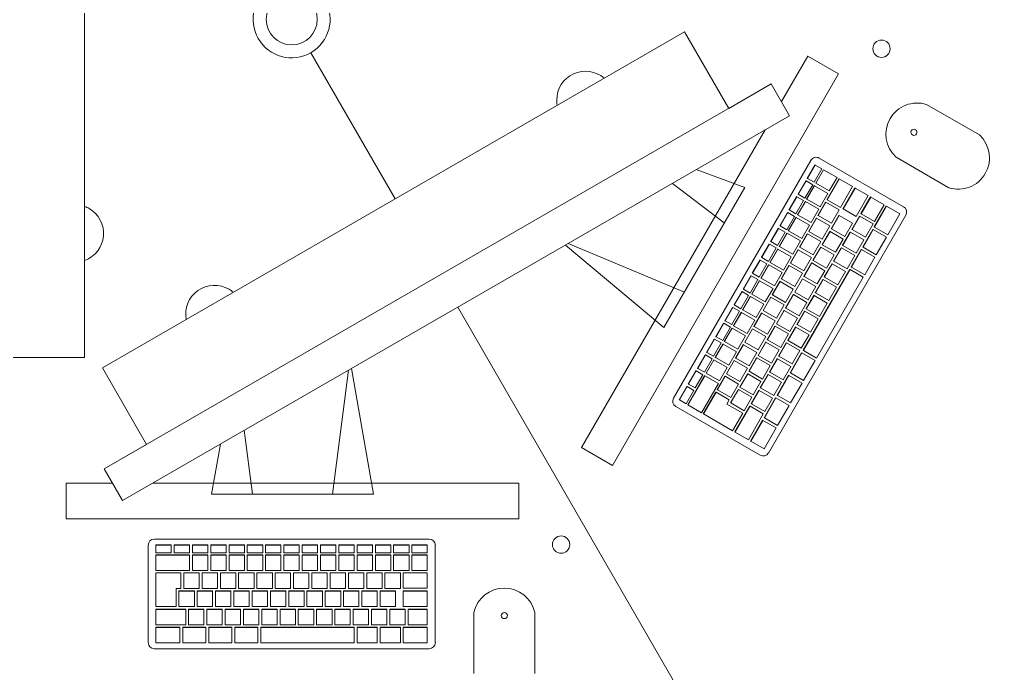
# Model space of a CAD drawing. Header units: millimetres. Extents: x 155927 to 326028, y -36033 to 97293.
# Drawn here: x 178488 to 179495, y 23082 to 23762 of the extents above; entities that cross this region are included whole.
import ezdxf

# ---------------------------------------------------------------- set-up
doc = ezdxf.new("R2010")
doc.units = ezdxf.units.MM
doc.header["$MEASUREMENT"] = 0
for name, color, linetype, lineweight in [('A-GENM', 8, 'CONTINUOUS', 9), ('E-ELEC-EQPM', 8, 'CONTINUOUS', 9), ('I-FURN', 8, 'CONTINUOUS', 9)]:
    doc.layers.add(name, color=color, linetype=linetype, lineweight=lineweight)

msp = doc.modelspace()

# ---------------------------------------------------------------- linework, layer by layer
at = {"layer": 'A-GENM'}
for p, q in [((179484.9, 23641.9), (179429.9, 23673.7)), ((179167, 23368.2), (179309.8, 23615.5)), ((179318.4, 23617.8), (179406, 23567.2)), ((179398.2, 23618.7), (179453.1, 23587)), ((179305.9, 23596.9), (179313.9, 23610.8)), ((179314.2, 23610.6), (179306.2, 23596.8)), ((179313.1, 23592.8), (179321.1, 23606.7)), ((179314.2, 23610.6), (179313.9, 23610.8)), ((179321.1, 23606.7), (179314.2, 23610.6)), ((179314.8, 23591.8), (179322.8, 23605.7)), ((179323, 23605.5), (179315, 23591.7)), ((179323, 23605.5), (179322.8, 23605.7)), ((179336.9, 23597.5), (179323, 23605.5)), ((179296.4, 23580.5), (179304.4, 23594.3)), ((179304.7, 23594.2), (179296.7, 23580.3)), ((179304.7, 23594.2), (179304.4, 23594.3)), ((179311.6, 23590.2), (179304.7, 23594.2)), ((179306.2, 23596.8), (179305.9, 23596.9)), ((179306.2, 23596.8), (179313.1, 23592.8)), ((179326.5, 23574.7), (179339, 23596.3)), ((179339.2, 23596.2), (179326.7, 23574.5)), ((179328.9, 23583.7), (179336.9, 23597.5)), ((179339.2, 23596.2), (179339, 23596.3)), ((179353, 23588.2), (179339.2, 23596.2)), ((179303.6, 23576.3), (179311.6, 23590.2)), ((179305.3, 23575.4), (179313.3, 23589.2)), ((179313.5, 23589.1), (179305.5, 23575.2)), ((179313.5, 23589.1), (179313.3, 23589.2)), ((179327.4, 23581.1), (179313.5, 23589.1)), ((179315, 23591.7), (179314.8, 23591.8)), ((179315, 23591.7), (179328.9, 23583.7)), ((179340.5, 23566.6), (179353, 23588.2)), ((179342.9, 23565.2), (179355.4, 23586.9)), ((179355.6, 23586.7), (179343.1, 23565.1)), ((179355.6, 23586.7), (179355.4, 23586.9)), ((179369.4, 23578.8), (179355.6, 23586.7)), ((179286.9, 23564), (179294.9, 23577.9)), ((179295.2, 23577.7), (179287.2, 23563.9)), ((179294.1, 23559.9), (179302.1, 23573.7)), ((179295.2, 23577.7), (179294.9, 23577.9)), ((179302.1, 23573.7), (179295.2, 23577.7)), ((179296.7, 23580.3), (179296.4, 23580.5)), ((179296.7, 23580.3), (179303.6, 23576.3)), ((179305.5, 23575.2), (179305.3, 23575.4)), ((179305.5, 23575.2), (179319.4, 23567.2)), ((179319.4, 23567.2), (179327.4, 23581.1)), ((179326.7, 23574.5), (179326.5, 23574.7)), ((179326.7, 23574.5), (179340.5, 23566.6)), ((179356.9, 23557.1), (179369.4, 23578.8)), ((179361.7, 23560.1), (179371.7, 23577.4)), ((179372, 23577.3), (179362, 23560)), ((179372, 23577.3), (179371.7, 23577.4)), ((179385.8, 23569.3), (179372, 23577.3)), ((179287.2, 23563.9), (179286.9, 23564)), ((179287.2, 23563.9), (179294.1, 23559.9)), ((179295.8, 23558.9), (179303.8, 23572.8)), ((179304, 23572.6), (179296, 23558.8)), ((179304, 23572.6), (179303.8, 23572.8)), ((179317.9, 23564.6), (179304, 23572.6)), ((179309.9, 23550.8), (179317.9, 23564.6)), ((179317, 23558.2), (179325, 23572.1)), ((179325.2, 23572), (179317.2, 23558.1)), ((179325.2, 23572), (179325, 23572.1)), ((179339, 23564), (179325.2, 23572)), ((179331, 23550.1), (179339, 23564)), ((179343.1, 23565.1), (179342.9, 23565.2)), ((179343.1, 23565.1), (179356.9, 23557.1)), ((179375.6, 23546.3), (179388.1, 23567.9)), ((179375.8, 23552), (179385.8, 23569.3)), ((179388.4, 23567.8), (179375.9, 23546.2)), ((179388.4, 23567.8), (179388.1, 23567.9)), ((179402.2, 23559.8), (179388.4, 23567.8)), ((179408.4, 23558.6), (179265.6, 23311.3)), ((179277.4, 23547.6), (179285.4, 23561.4)), ((179285.7, 23561.3), (179277.7, 23547.4)), ((179284.6, 23543.4), (179292.6, 23557.3)), ((179285.7, 23561.3), (179285.4, 23561.4)), ((179292.6, 23557.3), (179285.7, 23561.3)), ((179286.3, 23542.4), (179294.3, 23556.3)), ((179294.5, 23556.2), (179286.5, 23542.3)), ((179294.5, 23556.2), (179294.3, 23556.3)), ((179308.4, 23548.2), (179294.5, 23556.2)), ((179296, 23558.8), (179295.8, 23558.9)), ((179296, 23558.8), (179309.9, 23550.8)), ((179307.5, 23541.8), (179315.5, 23555.6)), ((179315.7, 23555.5), (179307.7, 23541.6)), ((179315.7, 23555.5), (179315.5, 23555.6)), ((179329.5, 23547.5), (179315.7, 23555.5)), ((179317.2, 23558.1), (179317, 23558.2)), ((179317.2, 23558.1), (179331, 23550.1)), ((179330.9, 23544.4), (179338.9, 23558.3)), ((179339.1, 23558.2), (179331.1, 23544.3)), ((179339.1, 23558.2), (179338.9, 23558.3)), ((179352.9, 23550.2), (179339.1, 23558.2)), ((179352.2, 23543.6), (179360.2, 23557.5)), ((179360.5, 23557.4), (179352.5, 23543.5)), ((179360.5, 23557.4), (179360.2, 23557.5)), ((179374.3, 23549.4), (179360.5, 23557.4)), ((179362, 23560), (179361.7, 23560.1)), ((179362, 23560), (179375.8, 23552)), ((179389.7, 23538.2), (179402.2, 23559.8)), ((179267.9, 23531.1), (179275.9, 23545)), ((179276.2, 23544.8), (179268.2, 23531)), ((179276.2, 23544.8), (179275.9, 23545)), ((179283.1, 23540.8), (179276.2, 23544.8)), ((179277.7, 23547.4), (179277.4, 23547.6)), ((179277.7, 23547.4), (179284.6, 23543.4)), ((179300.4, 23534.3), (179308.4, 23548.2)), ((179321.5, 23533.7), (179329.5, 23547.5)), ((179331.1, 23544.3), (179330.9, 23544.4)), ((179331.1, 23544.3), (179344.9, 23536.3)), ((179344.9, 23536.3), (179352.9, 23550.2)), ((179352.5, 23543.5), (179352.2, 23543.6)), ((179352.5, 23543.5), (179366.3, 23535.5)), ((179363.6, 23525.5), (179374.1, 23543.7)), ((179374.4, 23543.6), (179363.9, 23525.4)), ((179366.3, 23535.5), (179374.3, 23549.4)), ((179374.4, 23543.6), (179374.1, 23543.7)), ((179388.2, 23535.6), (179374.4, 23543.6)), ((179375.9, 23546.2), (179375.6, 23546.3)), ((179375.9, 23546.2), (179389.7, 23538.2)), ((179275.1, 23527), (179283.1, 23540.8)), ((179276.8, 23526), (179284.8, 23539.8)), ((179285, 23539.7), (179277, 23525.8)), ((179285, 23539.7), (179284.8, 23539.8)), ((179298.9, 23531.7), (179285, 23539.7)), ((179286.5, 23542.3), (179286.3, 23542.4)), ((179286.5, 23542.3), (179300.4, 23534.3)), ((179298, 23525.3), (179306, 23539.2)), ((179306.2, 23539), (179298.2, 23525.2)), ((179306.2, 23539), (179306, 23539.2)), ((179320, 23531.1), (179306.2, 23539)), ((179307.7, 23541.6), (179307.5, 23541.8)), ((179307.7, 23541.6), (179321.5, 23533.7)), ((179321.4, 23528), (179329.4, 23541.8)), ((179329.6, 23541.7), (179321.6, 23527.8)), ((179329.6, 23541.7), (179329.4, 23541.8)), ((179343.4, 23533.7), (179329.6, 23541.7)), ((179335.4, 23519.9), (179343.4, 23533.7)), ((179342.7, 23527.2), (179350.7, 23541)), ((179351, 23540.9), (179343, 23527)), ((179351, 23540.9), (179350.7, 23541)), ((179364.8, 23532.9), (179351, 23540.9)), ((179356.8, 23519.1), (179364.8, 23532.9)), ((179377.7, 23517.4), (179388.2, 23535.6)), ((179258.4, 23514.7), (179266.4, 23528.5)), ((179266.7, 23528.4), (179258.7, 23514.5)), ((179265.6, 23510.5), (179273.6, 23524.4)), ((179266.7, 23528.4), (179266.4, 23528.5)), ((179273.6, 23524.4), (179266.7, 23528.4)), ((179267.3, 23509.5), (179275.3, 23523.4)), ((179275.5, 23523.3), (179267.5, 23509.4)), ((179268.2, 23531), (179267.9, 23531.1)), ((179268.2, 23531), (179275.1, 23527)), ((179275.5, 23523.3), (179275.3, 23523.4)), ((179289.4, 23515.3), (179275.5, 23523.3)), ((179277, 23525.8), (179276.8, 23526)), ((179277, 23525.8), (179290.9, 23517.9)), ((179288.5, 23508.9), (179296.5, 23522.7)), ((179290.9, 23517.9), (179298.9, 23531.7)), ((179296.7, 23522.6), (179296.5, 23522.7)), ((179298.2, 23525.2), (179298, 23525.3)), ((179298.2, 23525.2), (179312, 23517.2)), ((179311.9, 23511.5), (179319.9, 23525.4)), ((179312, 23517.2), (179320, 23531.1)), ((179320.1, 23525.2), (179312.1, 23511.4)), ((179320.1, 23525.2), (179319.9, 23525.4)), ((179333.9, 23517.3), (179320.1, 23525.2)), ((179321.6, 23527.8), (179321.4, 23528)), ((179321.6, 23527.8), (179335.4, 23519.9)), ((179333.2, 23510.7), (179341.2, 23524.6)), ((179341.5, 23524.4), (179333.5, 23510.6)), ((179341.5, 23524.4), (179341.2, 23524.6)), ((179355.3, 23516.5), (179341.5, 23524.4)), ((179343, 23527), (179342.7, 23527.2)), ((179343, 23527), (179356.8, 23519.1)), ((179351.6, 23504.7), (179362.1, 23522.9)), ((179362.4, 23522.8), (179351.9, 23504.6)), ((179362.4, 23522.8), (179362.1, 23522.9)), ((179376.2, 23514.8), (179362.4, 23522.8)), ((179363.9, 23525.4), (179363.6, 23525.5)), ((179363.9, 23525.4), (179377.7, 23517.4)), ((179258.7, 23514.5), (179258.4, 23514.7)), ((179258.7, 23514.5), (179265.6, 23510.5)), ((179281.4, 23501.4), (179289.4, 23515.3)), ((179296.7, 23522.6), (179288.7, 23508.7)), ((179310.5, 23514.6), (179296.7, 23522.6)), ((179302.5, 23500.8), (179310.5, 23514.6)), ((179325.9, 23503.4), (179333.9, 23517.3)), ((179347.3, 23502.6), (179355.3, 23516.5)), ((179365.7, 23496.6), (179376.2, 23514.8)), ((179248.9, 23498.2), (179256.9, 23512.1)), ((179257.2, 23511.9), (179249.2, 23498.1)), ((179256.1, 23494.1), (179264.1, 23507.9)), ((179257.2, 23511.9), (179256.9, 23512.1)), ((179264.1, 23507.9), (179257.2, 23511.9)), ((179257.8, 23493.1), (179265.8, 23506.9)), ((179266, 23506.8), (179258, 23492.9)), ((179266, 23506.8), (179265.8, 23506.9)), ((179279.9, 23498.8), (179266, 23506.8)), ((179267.5, 23509.4), (179267.3, 23509.5)), ((179267.5, 23509.4), (179281.4, 23501.4)), ((179279, 23492.4), (179287, 23506.3)), ((179287.2, 23506.1), (179279.2, 23492.3)), ((179287.2, 23506.1), (179287, 23506.3)), ((179301, 23498.2), (179287.2, 23506.1)), ((179288.7, 23508.7), (179288.5, 23508.9)), ((179288.7, 23508.7), (179302.5, 23500.8)), ((179302.4, 23495.1), (179310.4, 23508.9)), ((179310.6, 23508.8), (179302.6, 23494.9)), ((179310.6, 23508.8), (179310.4, 23508.9)), ((179324.4, 23500.8), (179310.6, 23508.8)), ((179312.1, 23511.4), (179311.9, 23511.5)), ((179312.1, 23511.4), (179325.9, 23503.4)), ((179323.7, 23494.3), (179331.7, 23508.1)), ((179332, 23508), (179324, 23494.1)), ((179332, 23508), (179331.7, 23508.1)), ((179345.8, 23500), (179332, 23508)), ((179333.5, 23510.6), (179333.2, 23510.7)), ((179333.5, 23510.6), (179347.3, 23502.6)), ((179351.9, 23504.6), (179351.6, 23504.7)), ((179351.9, 23504.6), (179365.7, 23496.6)), ((179239.4, 23481.7), (179247.4, 23495.6)), ((179247.7, 23495.5), (179239.7, 23481.6)), ((179247.7, 23495.5), (179247.4, 23495.6)), ((179254.6, 23491.5), (179247.7, 23495.5)), ((179249.2, 23498.1), (179248.9, 23498.2)), ((179249.2, 23498.1), (179256.1, 23494.1)), ((179258, 23492.9), (179257.8, 23493.1)), ((179258, 23492.9), (179271.9, 23485)), ((179271.9, 23485), (179279.9, 23498.8)), ((179279.2, 23492.3), (179279, 23492.4)), ((179292.9, 23478.6), (179300.9, 23492.5)), ((179293, 23484.3), (179301, 23498.2)), ((179301.1, 23492.3), (179300.9, 23492.5)), ((179301.6, 23418.1), (179350.1, 23502.1)), ((179350.4, 23502), (179301.9, 23418)), ((179302.6, 23494.9), (179302.4, 23495.1)), ((179302.6, 23494.9), (179316.4, 23487)), ((179315.7, 23410), (179364.2, 23494)), ((179316.4, 23487), (179324.4, 23500.8)), ((179324, 23494.1), (179323.7, 23494.3)), ((179324, 23494.1), (179337.8, 23486.2)), ((179337.8, 23486.2), (179345.8, 23500)), ((179350.4, 23502), (179350.1, 23502.1)), ((179364.2, 23494), (179350.4, 23502)), ((179246.6, 23477.6), (179254.6, 23491.5)), ((179248.3, 23476.6), (179256.3, 23490.5)), ((179256.5, 23490.3), (179248.5, 23476.5)), ((179256.5, 23490.3), (179256.3, 23490.5)), ((179270.4, 23482.4), (179256.5, 23490.3)), ((179262.4, 23468.5), (179270.4, 23482.4)), ((179269.5, 23476), (179277.5, 23489.8)), ((179277.7, 23489.7), (179269.7, 23475.8)), ((179277.7, 23489.7), (179277.5, 23489.8)), ((179291.5, 23481.7), (179277.7, 23489.7)), ((179279.2, 23492.3), (179293, 23484.3)), ((179301.1, 23492.3), (179293.1, 23478.5)), ((179314.9, 23484.4), (179301.1, 23492.3)), ((179306.9, 23470.5), (179314.9, 23484.4)), ((179314.2, 23477.8), (179322.2, 23491.7)), ((179322.5, 23491.5), (179314.5, 23477.7)), ((179322.5, 23491.5), (179322.2, 23491.7)), ((179336.3, 23483.6), (179322.5, 23491.5)), ((179328.3, 23469.7), (179336.3, 23483.6)), ((179229.9, 23465.3), (179237.9, 23479.1)), ((179238.2, 23479), (179230.2, 23465.2)), ((179237.1, 23461.2), (179245.1, 23475)), ((179238.2, 23479), (179237.9, 23479.1)), ((179245.1, 23475), (179238.2, 23479)), ((179238.8, 23460.2), (179246.8, 23474)), ((179247, 23473.9), (179239, 23460)), ((179239.7, 23481.6), (179239.4, 23481.7)), ((179239.7, 23481.6), (179246.6, 23477.6)), ((179247, 23473.9), (179246.8, 23474)), ((179260.9, 23465.9), (179247, 23473.9)), ((179248.5, 23476.5), (179248.3, 23476.6)), ((179248.5, 23476.5), (179262.4, 23468.5)), ((179260, 23459.5), (179268, 23473.4)), ((179268.2, 23473.2), (179260.2, 23459.4)), ((179268.2, 23473.2), (179268, 23473.4)), ((179282, 23465.2), (179268.2, 23473.2)), ((179269.7, 23475.8), (179269.5, 23476)), ((179269.7, 23475.8), (179283.5, 23467.8)), ((179283.4, 23462.2), (179291.4, 23476)), ((179283.5, 23467.8), (179291.5, 23481.7)), ((179291.6, 23475.9), (179283.6, 23462)), ((179291.6, 23475.9), (179291.4, 23476)), ((179305.4, 23467.9), (179291.6, 23475.9)), ((179293.1, 23478.5), (179292.9, 23478.6)), ((179293.1, 23478.5), (179306.9, 23470.5)), ((179304.7, 23461.4), (179312.7, 23475.2)), ((179313, 23475.1), (179305, 23461.2)), ((179313, 23475.1), (179312.7, 23475.2)), ((179326.8, 23467.1), (179313, 23475.1)), ((179314.5, 23477.7), (179314.2, 23477.8)), ((179314.5, 23477.7), (179328.3, 23469.7)), ((179220.4, 23448.8), (179228.4, 23462.7)), ((179228.7, 23462.6), (179220.7, 23448.7)), ((179228.7, 23462.6), (179228.4, 23462.7)), ((179235.6, 23458.6), (179228.7, 23462.6)), ((179230.2, 23465.2), (179229.9, 23465.3)), ((179230.2, 23465.2), (179237.1, 23461.2)), ((179252.9, 23452.1), (179260.9, 23465.9)), ((179274, 23451.4), (179282, 23465.2)), ((179283.6, 23462), (179283.4, 23462.2)), ((179297.4, 23454), (179305.4, 23467.9)), ((179318.8, 23453.2), (179326.8, 23467.1)), ((179227.6, 23444.7), (179235.6, 23458.6)), ((179229.3, 23443.7), (179237.3, 23457.6)), ((179237.5, 23457.4), (179229.5, 23443.6)), ((179237.5, 23457.4), (179237.3, 23457.6)), ((179251.4, 23449.5), (179237.5, 23457.4)), ((179239, 23460), (179238.8, 23460.2)), ((179239, 23460), (179252.9, 23452.1)), ((179250.5, 23443.1), (179258.5, 23456.9)), ((179258.7, 23456.8), (179250.7, 23442.9)), ((179258.7, 23456.8), (179258.5, 23456.9)), ((179272.5, 23448.8), (179258.7, 23456.8)), ((179260.2, 23459.4), (179260, 23459.5)), ((179260.2, 23459.4), (179274, 23451.4)), ((179273.9, 23445.7), (179281.9, 23459.6)), ((179282.1, 23459.4), (179274.1, 23445.6)), ((179282.1, 23459.4), (179281.9, 23459.6)), ((179295.9, 23451.4), (179282.1, 23459.4)), ((179283.6, 23462), (179297.4, 23454)), ((179295.2, 23444.9), (179303.2, 23458.8)), ((179303.5, 23458.6), (179295.5, 23444.8)), ((179303.5, 23458.6), (179303.2, 23458.8)), ((179317.3, 23450.6), (179303.5, 23458.6)), ((179305, 23461.2), (179304.7, 23461.4)), ((179305, 23461.2), (179318.8, 23453.2)), ((179210.9, 23432.4), (179218.9, 23446.2)), ((179219.2, 23446.1), (179211.2, 23432.2)), ((179218.1, 23428.3), (179226.1, 23442.1)), ((179219.2, 23446.1), (179218.9, 23446.2)), ((179226.1, 23442.1), (179219.2, 23446.1)), ((179220.7, 23448.7), (179220.4, 23448.8)), ((179220.7, 23448.7), (179227.6, 23444.7)), ((179229.5, 23443.6), (179229.3, 23443.7)), ((179229.5, 23443.6), (179243.4, 23435.6)), ((179243.4, 23435.6), (179251.4, 23449.5)), ((179250.7, 23442.9), (179250.5, 23443.1)), ((179250.7, 23442.9), (179264.5, 23434.9)), ((179264.4, 23429.3), (179272.4, 23443.1)), ((179264.5, 23434.9), (179272.5, 23448.8)), ((179272.6, 23443), (179264.6, 23429.1)), ((179272.6, 23443), (179272.4, 23443.1)), ((179286.4, 23435), (179272.6, 23443)), ((179274.1, 23445.6), (179273.9, 23445.7)), ((179274.1, 23445.6), (179287.9, 23437.6)), ((179285.7, 23428.5), (179293.7, 23442.3)), ((179294, 23442.2), (179286, 23428.3)), ((179287.9, 23437.6), (179295.9, 23451.4)), ((179294, 23442.2), (179293.7, 23442.3)), ((179307.8, 23434.2), (179294, 23442.2)), ((179295.5, 23444.8), (179295.2, 23444.9)), ((179295.5, 23444.8), (179309.3, 23436.8)), ((179309.3, 23436.8), (179317.3, 23450.6)), ((179211.2, 23432.2), (179210.9, 23432.4)), ((179211.2, 23432.2), (179218.1, 23428.3)), ((179219.8, 23427.3), (179227.8, 23441.1)), ((179228, 23441), (179220, 23427.1)), ((179228, 23441), (179227.8, 23441.1)), ((179241.9, 23433), (179228, 23441)), ((179233.9, 23419.1), (179241.9, 23433)), ((179241, 23426.6), (179249, 23440.5)), ((179249.2, 23440.3), (179241.2, 23426.5)), ((179249.2, 23440.3), (179249, 23440.5)), ((179263, 23432.3), (179249.2, 23440.3)), ((179255, 23418.5), (179263, 23432.3)), ((179278.4, 23421.1), (179286.4, 23435)), ((179299.8, 23420.3), (179307.8, 23434.2)), ((179201.4, 23415.9), (179209.4, 23429.8)), ((179209.7, 23429.6), (179201.7, 23415.8)), ((179208.6, 23411.8), (179216.6, 23425.7)), ((179209.7, 23429.6), (179209.4, 23429.8)), ((179216.6, 23425.7), (179209.7, 23429.6)), ((179210.3, 23410.8), (179218.3, 23424.7)), ((179218.5, 23424.5), (179210.5, 23410.7)), ((179218.5, 23424.5), (179218.3, 23424.7)), ((179232.4, 23416.5), (179218.5, 23424.5)), ((179220, 23427.1), (179219.8, 23427.3)), ((179220, 23427.1), (179233.9, 23419.1)), ((179231.5, 23410.1), (179239.5, 23424)), ((179239.7, 23423.9), (179231.7, 23410)), ((179239.7, 23423.9), (179239.5, 23424)), ((179253.5, 23415.9), (179239.7, 23423.9)), ((179241.2, 23426.5), (179241, 23426.6)), ((179241.2, 23426.5), (179255, 23418.5)), ((179254.9, 23412.8), (179262.9, 23426.7)), ((179263.1, 23426.5), (179255.1, 23412.7)), ((179263.1, 23426.5), (179262.9, 23426.7)), ((179276.9, 23418.5), (179263.1, 23426.5)), ((179264.6, 23429.1), (179264.4, 23429.3)), ((179264.6, 23429.1), (179278.4, 23421.1)), ((179276.2, 23412), (179284.2, 23425.9)), ((179284.5, 23425.7), (179276.5, 23411.9)), ((179284.5, 23425.7), (179284.2, 23425.9)), ((179298.3, 23417.7), (179284.5, 23425.7)), ((179286, 23428.3), (179285.7, 23428.5)), ((179286, 23428.3), (179299.8, 23420.3)), ((179191.9, 23399.5), (179199.9, 23413.3)), ((179200.2, 23413.2), (179192.2, 23399.3)), ((179200.2, 23413.2), (179199.9, 23413.3)), ((179207.1, 23409.2), (179200.2, 23413.2)), ((179201.7, 23415.8), (179201.4, 23415.9)), ((179201.7, 23415.8), (179208.6, 23411.8)), ((179224.4, 23402.7), (179232.4, 23416.5)), ((179245.5, 23402), (179253.5, 23415.9)), ((179255.1, 23412.7), (179254.9, 23412.8)), ((179255.1, 23412.7), (179268.9, 23404.7)), ((179268.9, 23404.7), (179276.9, 23418.5)), ((179276.5, 23411.9), (179276.2, 23412)), ((179276.5, 23411.9), (179290.3, 23403.9)), ((179288.1, 23394.7), (179300.1, 23415.5)), ((179300.4, 23415.4), (179288.4, 23394.6)), ((179290.3, 23403.9), (179298.3, 23417.7)), ((179300.4, 23415.4), (179300.1, 23415.5)), ((179314.2, 23407.4), (179300.4, 23415.4)), ((179301.9, 23418), (179301.6, 23418.1)), ((179301.9, 23418), (179315.7, 23410)), ((179199.1, 23395.3), (179207.1, 23409.2)), ((179200.8, 23394.4), (179208.8, 23408.2)), ((179209, 23408.1), (179201, 23394.2)), ((179209, 23408.1), (179208.8, 23408.2)), ((179222.9, 23400.1), (179209, 23408.1)), ((179210.5, 23410.7), (179210.3, 23410.8)), ((179210.5, 23410.7), (179224.4, 23402.7)), ((179222, 23393.7), (179230, 23407.5)), ((179230.2, 23407.4), (179222.2, 23393.5)), ((179230.2, 23407.4), (179230, 23407.5)), ((179244, 23399.4), (179230.2, 23407.4)), ((179231.7, 23410), (179231.5, 23410.1)), ((179231.7, 23410), (179245.5, 23402)), ((179245.4, 23396.3), (179253.4, 23410.2)), ((179253.6, 23410.1), (179245.6, 23396.2)), ((179253.6, 23410.1), (179253.4, 23410.2)), ((179267.4, 23402.1), (179253.6, 23410.1)), ((179259.4, 23388.2), (179267.4, 23402.1)), ((179266.7, 23395.5), (179274.7, 23409.4)), ((179275, 23409.3), (179267, 23395.4)), ((179275, 23409.3), (179274.7, 23409.4)), ((179288.8, 23401.3), (179275, 23409.3)), ((179302.2, 23386.6), (179314.2, 23407.4)), ((179181.8, 23361.4), (179199.3, 23391.8)), ((179199.5, 23391.6), (179182, 23361.3)), ((179182.4, 23383), (179190.4, 23396.9)), ((179190.7, 23396.7), (179182.7, 23382.9)), ((179189.6, 23378.9), (179197.6, 23392.7)), ((179190.7, 23396.7), (179190.4, 23396.9)), ((179197.6, 23392.7), (179190.7, 23396.7)), ((179192.2, 23399.3), (179191.9, 23399.5)), ((179192.2, 23399.3), (179199.1, 23395.3)), ((179199.5, 23391.6), (179199.3, 23391.8)), ((179213.6, 23383.5), (179199.5, 23391.6)), ((179201, 23394.2), (179200.8, 23394.4)), ((179201, 23394.2), (179214.9, 23386.2)), ((179214.9, 23386.2), (179222.9, 23400.1)), ((179222.2, 23393.5), (179222, 23393.7)), ((179222.2, 23393.5), (179236, 23385.6)), ((179235.9, 23379.9), (179243.9, 23393.7)), ((179236, 23385.6), (179244, 23399.4)), ((179244.1, 23393.6), (179236.1, 23379.8)), ((179244.1, 23393.6), (179243.9, 23393.7)), ((179257.9, 23385.6), (179244.1, 23393.6)), ((179245.6, 23396.2), (179245.4, 23396.3)), ((179245.6, 23396.2), (179259.4, 23388.2)), ((179257.2, 23379.1), (179265.2, 23392.9)), ((179265.5, 23392.8), (179257.5, 23379)), ((179265.5, 23392.8), (179265.2, 23392.9)), ((179279.3, 23384.8), (179265.5, 23392.8)), ((179267, 23395.4), (179266.7, 23395.5)), ((179267, 23395.4), (179280.8, 23387.4)), ((179274.6, 23371.4), (179286.6, 23392.1)), ((179286.9, 23392), (179274.9, 23371.2)), ((179280.8, 23387.4), (179288.8, 23401.3)), ((179286.9, 23392), (179286.6, 23392.1)), ((179300.7, 23384), (179286.9, 23392)), ((179288.4, 23394.6), (179288.1, 23394.7)), ((179288.4, 23394.6), (179302.2, 23386.6)), ((179182.7, 23382.9), (179182.4, 23383)), ((179182.7, 23382.9), (179189.6, 23378.9)), ((179196.1, 23353.2), (179213.6, 23383.5)), ((179212.5, 23377.2), (179220.5, 23391.1)), ((179220.7, 23391), (179212.7, 23377.1)), ((179220.7, 23391), (179220.5, 23391.1)), ((179234.5, 23383), (179220.7, 23391)), ((179226.5, 23369.1), (179234.5, 23383)), ((179249.9, 23371.8), (179257.9, 23385.6)), ((179271.3, 23371), (179279.3, 23384.8)), ((179288.7, 23363.3), (179300.7, 23384)), ((179172.9, 23366.6), (179180.9, 23380.4)), ((179181.2, 23380.3), (179173.2, 23366.4)), ((179180.1, 23362.4), (179188.1, 23376.3)), ((179181.2, 23380.3), (179180.9, 23380.4)), ((179188.1, 23376.3), (179181.2, 23380.3)), ((179198, 23352.1), (179211, 23374.6)), ((179211.2, 23374.5), (179198.2, 23352)), ((179211.2, 23374.5), (179211, 23374.6)), ((179225, 23366.5), (179211.2, 23374.5)), ((179212.7, 23377.1), (179212.5, 23377.2)), ((179212.7, 23377.1), (179226.5, 23369.1)), ((179226.4, 23363.4), (179234.4, 23377.3)), ((179234.6, 23377.2), (179226.6, 23363.3)), ((179234.6, 23377.2), (179234.4, 23377.3)), ((179248.4, 23369.2), (179234.6, 23377.2)), ((179236.1, 23379.8), (179235.9, 23379.9)), ((179236.1, 23379.8), (179249.9, 23371.8)), ((179247.7, 23362.6), (179255.7, 23376.5)), ((179256, 23376.4), (179248, 23362.5)), ((179256, 23376.4), (179255.7, 23376.5)), ((179269.8, 23368.4), (179256, 23376.4)), ((179257.5, 23379), (179257.2, 23379.1)), ((179257.5, 23379), (179271.3, 23371)), ((179173.2, 23366.4), (179172.9, 23366.6)), ((179173.2, 23366.4), (179180.1, 23362.4)), ((179182, 23361.3), (179181.8, 23361.4)), ((179222.5, 23362.2), (179225, 23366.5)), ((179238.9, 23352.7), (179222.5, 23362.2)), ((179226.6, 23363.3), (179226.4, 23363.4)), ((179226.6, 23363.3), (179240.4, 23355.3)), ((179240.4, 23355.3), (179248.4, 23369.2)), ((179248, 23362.5), (179247.7, 23362.6)), ((179248, 23362.5), (179261.8, 23354.5)), ((179261.1, 23348), (179273.1, 23368.8)), ((179273.4, 23368.6), (179261.4, 23347.8)), ((179261.8, 23354.5), (179269.8, 23368.4)), ((179273.4, 23368.6), (179273.1, 23368.8)), ((179287.2, 23360.7), (179273.4, 23368.6)), ((179274.9, 23371.2), (179274.6, 23371.4)), ((179274.9, 23371.2), (179288.7, 23363.3)), ((179256.9, 23309), (179169.3, 23359.6)), ((179182, 23361.3), (179196.1, 23353.2)), ((179198.2, 23352), (179198, 23352.1)), ((179198.2, 23352), (179228.4, 23334.5)), ((179228.4, 23334.5), (179238.9, 23352.7)), ((179230.7, 23333.2), (179246.2, 23360)), ((179246.5, 23359.9), (179231, 23333.1)), ((179244.8, 23325.1), (179260.3, 23351.9)), ((179246.5, 23359.9), (179246.2, 23360)), ((179260.3, 23351.9), (179246.5, 23359.9)), ((179275.2, 23339.9), (179287.2, 23360.7)), ((179247.1, 23323.7), (179259.6, 23345.4)), ((179259.9, 23345.2), (179247.4, 23323.6)), ((179259.9, 23345.2), (179259.6, 23345.4)), ((179273.7, 23337.3), (179259.9, 23345.2)), ((179261.4, 23347.8), (179261.1, 23348)), ((179261.4, 23347.8), (179275.2, 23339.9)), ((179231, 23333.1), (179230.7, 23333.2)), ((179231, 23333.1), (179244.8, 23325.1)), ((179261.2, 23315.6), (179273.7, 23337.3)), ((179247.4, 23323.6), (179247.1, 23323.7)), ((179247.4, 23323.6), (179261.2, 23315.6)), ((178627.7, 23221.7), (178913.3, 23221.7)), ((178621.4, 23114.2), (178621.4, 23215.4)), ((178629.3, 23215.8), (178645.3, 23215.8)), ((178629.3, 23215.5), (178629.3, 23215.8)), ((178645.3, 23215.5), (178629.3, 23215.5)), ((178629.3, 23215.5), (178629.3, 23207.5)), ((178645.3, 23215.5), (178645.3, 23215.8)), ((178645.3, 23207.5), (178645.3, 23215.5)), ((178648.3, 23215.8), (178664.3, 23215.8)), ((178648.3, 23215.5), (178648.3, 23215.8)), ((178664.3, 23215.5), (178648.3, 23215.5)), ((178648.3, 23215.5), (178648.3, 23207.5)), ((178664.3, 23215.5), (178664.3, 23215.8)), ((178664.3, 23207.5), (178664.3, 23215.5)), ((178667.3, 23215.8), (178683.3, 23215.8)), ((178667.3, 23215.5), (178667.3, 23215.8)), ((178683.3, 23215.5), (178667.3, 23215.5)), ((178667.3, 23215.5), (178667.3, 23207.5)), ((178683.3, 23215.5), (178683.3, 23215.8)), ((178683.3, 23207.5), (178683.3, 23215.5)), ((178686.3, 23215.8), (178702.3, 23215.8)), ((178686.3, 23215.5), (178686.3, 23215.8)), ((178702.3, 23215.5), (178686.3, 23215.5)), ((178686.3, 23215.5), (178686.3, 23207.5)), ((178702.3, 23215.5), (178702.3, 23215.8)), ((178702.3, 23207.5), (178702.3, 23215.5)), ((178705.3, 23215.8), (178721.3, 23215.8)), ((178705.3, 23215.5), (178705.3, 23215.8)), ((178721.3, 23215.5), (178705.3, 23215.5)), ((178705.3, 23215.5), (178705.3, 23207.5)), ((178721.3, 23215.5), (178721.3, 23215.8)), ((178721.3, 23207.5), (178721.3, 23215.5)), ((178724.3, 23215.8), (178740.3, 23215.8)), ((178724.3, 23215.5), (178724.3, 23215.8)), ((178740.3, 23215.5), (178724.3, 23215.5)), ((178724.3, 23215.5), (178724.3, 23207.5)), ((178740.3, 23215.5), (178740.3, 23215.8)), ((178740.3, 23207.5), (178740.3, 23215.5)), ((178743.3, 23215.8), (178759.3, 23215.8)), ((178743.3, 23215.5), (178743.3, 23215.8)), ((178759.3, 23215.5), (178743.3, 23215.5)), ((178743.3, 23215.5), (178743.3, 23207.5)), ((178759.3, 23215.5), (178759.3, 23215.8)), ((178759.3, 23207.5), (178759.3, 23215.5)), ((178762.3, 23215.8), (178778.3, 23215.8)), ((178762.3, 23215.5), (178762.3, 23215.8)), ((178778.3, 23215.5), (178762.3, 23215.5)), ((178762.3, 23215.5), (178762.3, 23207.5)), ((178778.3, 23215.5), (178778.3, 23215.8)), ((178778.3, 23207.5), (178778.3, 23215.5)), ((178781.3, 23215.8), (178797.3, 23215.8)), ((178781.3, 23215.5), (178781.3, 23215.8)), ((178797.3, 23215.5), (178781.3, 23215.5)), ((178781.3, 23215.5), (178781.3, 23207.5)), ((178797.3, 23215.5), (178797.3, 23215.8)), ((178797.3, 23207.5), (178797.3, 23215.5)), ((178800.3, 23215.8), (178816.3, 23215.8)), ((178800.3, 23215.5), (178800.3, 23215.8)), ((178816.3, 23215.5), (178800.3, 23215.5)), ((178800.3, 23215.5), (178800.3, 23207.5)), ((178816.3, 23215.5), (178816.3, 23215.8)), ((178816.3, 23207.5), (178816.3, 23215.5)), ((178819.3, 23215.8), (178835.3, 23215.8)), ((178819.3, 23215.5), (178819.3, 23215.8)), ((178835.3, 23215.5), (178819.3, 23215.5)), ((178819.3, 23215.5), (178819.3, 23207.5)), ((178835.3, 23215.5), (178835.3, 23215.8)), ((178835.3, 23207.5), (178835.3, 23215.5)), ((178838.3, 23215.8), (178854.3, 23215.8)), ((178838.3, 23215.5), (178838.3, 23215.8)), ((178854.3, 23215.5), (178838.3, 23215.5)), ((178838.3, 23215.5), (178838.3, 23207.5)), ((178854.3, 23215.5), (178854.3, 23215.8)), ((178854.3, 23207.5), (178854.3, 23215.5)), ((178857.3, 23215.8), (178873.3, 23215.8)), ((178857.3, 23215.5), (178857.3, 23215.8)), ((178873.3, 23215.5), (178857.3, 23215.5)), ((178857.3, 23215.5), (178857.3, 23207.5)), ((178873.3, 23215.5), (178873.3, 23215.8)), ((178873.3, 23207.5), (178873.3, 23215.5)), ((178876.3, 23215.8), (178892.3, 23215.8)), ((178876.3, 23215.5), (178876.3, 23215.8)), ((178892.3, 23215.5), (178876.3, 23215.5)), ((178876.3, 23215.5), (178876.3, 23207.5)), ((178892.3, 23215.5), (178892.3, 23215.8)), ((178892.3, 23207.5), (178892.3, 23215.5)), ((178895.3, 23215.8), (178911.3, 23215.8)), ((178895.3, 23215.5), (178895.3, 23215.8)), ((178911.3, 23215.5), (178895.3, 23215.5)), ((178895.3, 23215.5), (178895.3, 23207.5)), ((178911.3, 23215.5), (178911.3, 23215.8)), ((178911.3, 23207.5), (178911.3, 23215.5)), ((178919.6, 23215.4), (178919.6, 23114.2)), ((178629.3, 23207.5), (178645.3, 23207.5)), ((178629.3, 23205.5), (178664.3, 23205.5)), ((178629.3, 23205.2), (178629.3, 23205.5)), ((178664.3, 23205.2), (178629.3, 23205.2)), ((178629.3, 23205.2), (178629.3, 23189)), ((178648.3, 23207.5), (178664.3, 23207.5)), ((178664.3, 23205.2), (178664.3, 23205.5)), ((178664.3, 23189), (178664.3, 23205.2)), ((178667.3, 23207.5), (178683.3, 23207.5)), ((178667.3, 23205.5), (178683.3, 23205.5)), ((178667.3, 23205.2), (178667.3, 23205.5)), ((178683.3, 23205.2), (178667.3, 23205.2)), ((178667.3, 23205.2), (178667.3, 23189.3)), ((178683.3, 23205.2), (178683.3, 23205.5)), ((178683.3, 23189.3), (178683.3, 23205.2)), ((178686.3, 23207.5), (178702.3, 23207.5)), ((178686.3, 23205.5), (178702.3, 23205.5)), ((178686.3, 23205.2), (178686.3, 23205.5)), ((178702.3, 23205.2), (178686.3, 23205.2)), ((178686.3, 23205.2), (178686.3, 23189.3)), ((178702.3, 23205.2), (178702.3, 23205.5)), ((178702.3, 23189.3), (178702.3, 23205.2)), ((178705.3, 23207.5), (178721.3, 23207.5)), ((178705.3, 23205.5), (178721.3, 23205.5)), ((178705.3, 23205.2), (178705.3, 23205.5)), ((178721.3, 23205.2), (178705.3, 23205.2)), ((178705.3, 23205.2), (178705.3, 23189.3)), ((178721.3, 23205.2), (178721.3, 23205.5)), ((178721.3, 23189.3), (178721.3, 23205.2)), ((178724.3, 23207.5), (178740.3, 23207.5)), ((178724.3, 23205.5), (178740.3, 23205.5)), ((178724.3, 23205.2), (178724.3, 23205.5)), ((178740.3, 23205.2), (178724.3, 23205.2)), ((178724.3, 23205.2), (178724.3, 23189.3)), ((178740.3, 23205.2), (178740.3, 23205.5)), ((178740.3, 23189.3), (178740.3, 23205.2)), ((178743.3, 23207.5), (178759.3, 23207.5)), ((178743.3, 23205.5), (178759.3, 23205.5)), ((178743.3, 23205.2), (178743.3, 23205.5)), ((178759.3, 23205.2), (178743.3, 23205.2)), ((178743.3, 23205.2), (178743.3, 23189.3)), ((178759.3, 23205.2), (178759.3, 23205.5)), ((178759.3, 23189.3), (178759.3, 23205.2)), ((178762.3, 23207.5), (178778.3, 23207.5)), ((178762.3, 23205.5), (178778.3, 23205.5)), ((178762.3, 23205.2), (178762.3, 23205.5)), ((178778.3, 23205.2), (178762.3, 23205.2)), ((178762.3, 23205.2), (178762.3, 23189.3)), ((178778.3, 23205.2), (178778.3, 23205.5)), ((178778.3, 23189.3), (178778.3, 23205.2)), ((178781.3, 23207.5), (178797.3, 23207.5)), ((178781.3, 23205.5), (178797.3, 23205.5)), ((178781.3, 23205.2), (178781.3, 23205.5)), ((178797.3, 23205.2), (178781.3, 23205.2)), ((178781.3, 23205.2), (178781.3, 23189.3)), ((178797.3, 23205.2), (178797.3, 23205.5)), ((178797.3, 23189.3), (178797.3, 23205.2)), ((178800.3, 23207.5), (178816.3, 23207.5)), ((178800.3, 23205.5), (178816.3, 23205.5)), ((178800.3, 23205.2), (178800.3, 23205.5)), ((178816.3, 23205.2), (178800.3, 23205.2)), ((178800.3, 23205.2), (178800.3, 23189.3)), ((178816.3, 23205.2), (178816.3, 23205.5)), ((178816.3, 23189.3), (178816.3, 23205.2)), ((178819.3, 23207.5), (178835.3, 23207.5)), ((178819.3, 23205.5), (178835.3, 23205.5)), ((178819.3, 23205.2), (178819.3, 23205.5)), ((178835.3, 23205.2), (178819.3, 23205.2)), ((178819.3, 23205.2), (178819.3, 23189.3)), ((178835.3, 23205.2), (178835.3, 23205.5)), ((178835.3, 23189.3), (178835.3, 23205.2)), ((178838.3, 23207.5), (178854.3, 23207.5)), ((178838.3, 23205.5), (178854.3, 23205.5)), ((178838.3, 23205.2), (178838.3, 23205.5)), ((178854.3, 23205.2), (178838.3, 23205.2)), ((178838.3, 23205.2), (178838.3, 23189.3)), ((178854.3, 23205.2), (178854.3, 23205.5)), ((178854.3, 23189.3), (178854.3, 23205.2)), ((178857.3, 23207.5), (178873.3, 23207.5)), ((178857.3, 23205.5), (178873.3, 23205.5)), ((178857.3, 23205.2), (178857.3, 23205.5)), ((178873.3, 23205.2), (178857.3, 23205.2)), ((178857.3, 23205.2), (178857.3, 23189.3)), ((178873.3, 23205.2), (178873.3, 23205.5)), ((178873.3, 23189.3), (178873.3, 23205.2)), ((178876.3, 23207.5), (178892.3, 23207.5)), ((178876.3, 23205.5), (178892.3, 23205.5)), ((178876.3, 23205.2), (178876.3, 23205.5)), ((178892.3, 23205.2), (178876.3, 23205.2)), ((178876.3, 23205.2), (178876.3, 23189.3)), ((178892.3, 23205.2), (178892.3, 23205.5)), ((178892.3, 23189.3), (178892.3, 23205.2)), ((178895.3, 23207.5), (178911.3, 23207.5)), ((178895.3, 23205.5), (178911.3, 23205.5)), ((178895.3, 23205.2), (178895.3, 23205.5)), ((178911.3, 23205.2), (178895.3, 23205.2)), ((178895.3, 23205.2), (178895.3, 23189.3)), ((178911.3, 23205.2), (178911.3, 23205.5)), ((178911.3, 23189.3), (178911.3, 23205.2)), ((178629.3, 23189), (178664.3, 23189)), ((178629.3, 23186.9), (178655.3, 23186.9)), ((178629.3, 23186.6), (178629.3, 23186.9)), ((178655.3, 23186.6), (178629.3, 23186.6)), ((178629.3, 23186.6), (178629.3, 23151.7)), ((178655.3, 23186.6), (178655.3, 23186.9)), ((178655.3, 23170.6), (178655.3, 23186.6)), ((178658.3, 23186.9), (178674.3, 23186.9)), ((178658.3, 23186.6), (178658.3, 23186.9)), ((178674.3, 23186.6), (178658.3, 23186.6)), ((178658.3, 23186.6), (178658.3, 23170.6)), ((178667.3, 23189.3), (178683.3, 23189.3)), ((178674.3, 23186.6), (178674.3, 23186.9)), ((178674.3, 23170.6), (178674.3, 23186.6)), ((178677.3, 23186.9), (178693.3, 23186.9)), ((178677.3, 23186.6), (178677.3, 23186.9)), ((178693.3, 23186.6), (178677.3, 23186.6)), ((178677.3, 23186.6), (178677.3, 23170.6)), ((178686.3, 23189.3), (178702.3, 23189.3)), ((178693.3, 23186.6), (178693.3, 23186.9)), ((178693.3, 23170.6), (178693.3, 23186.6)), ((178696.3, 23186.9), (178712.3, 23186.9)), ((178696.3, 23186.6), (178696.3, 23186.9)), ((178712.3, 23186.6), (178696.3, 23186.6)), ((178696.3, 23186.6), (178696.3, 23170.6)), ((178705.3, 23189.3), (178721.3, 23189.3)), ((178712.3, 23186.6), (178712.3, 23186.9)), ((178712.3, 23170.6), (178712.3, 23186.6)), ((178715.3, 23186.9), (178731.3, 23186.9)), ((178715.3, 23186.6), (178715.3, 23186.9)), ((178731.3, 23186.6), (178715.3, 23186.6)), ((178715.3, 23186.6), (178715.3, 23170.6)), ((178724.3, 23189.3), (178740.3, 23189.3)), ((178731.3, 23186.6), (178731.3, 23186.9)), ((178731.3, 23170.6), (178731.3, 23186.6)), ((178734.3, 23186.9), (178750.3, 23186.9)), ((178734.3, 23186.6), (178734.3, 23186.9)), ((178750.3, 23186.6), (178734.3, 23186.6)), ((178734.3, 23186.6), (178734.3, 23170.6)), ((178743.3, 23189.3), (178759.3, 23189.3)), ((178750.3, 23186.6), (178750.3, 23186.9)), ((178750.3, 23170.6), (178750.3, 23186.6)), ((178753.3, 23186.9), (178769.3, 23186.9)), ((178753.3, 23186.6), (178753.3, 23186.9)), ((178769.3, 23186.6), (178753.3, 23186.6)), ((178753.3, 23186.6), (178753.3, 23170.6)), ((178762.3, 23189.3), (178778.3, 23189.3)), ((178769.3, 23186.6), (178769.3, 23186.9)), ((178769.3, 23170.6), (178769.3, 23186.6)), ((178772.3, 23186.9), (178788.3, 23186.9)), ((178772.3, 23186.6), (178772.3, 23186.9)), ((178788.3, 23186.6), (178772.3, 23186.6)), ((178772.3, 23186.6), (178772.3, 23170.6)), ((178781.3, 23189.3), (178797.3, 23189.3)), ((178788.3, 23186.6), (178788.3, 23186.9)), ((178788.3, 23170.6), (178788.3, 23186.6)), ((178791.3, 23186.9), (178807.3, 23186.9)), ((178791.3, 23186.6), (178791.3, 23186.9)), ((178807.3, 23186.6), (178791.3, 23186.6)), ((178791.3, 23186.6), (178791.3, 23170.6)), ((178800.3, 23189.3), (178816.3, 23189.3)), ((178807.3, 23186.6), (178807.3, 23186.9)), ((178807.3, 23170.6), (178807.3, 23186.6)), ((178810.3, 23186.9), (178826.3, 23186.9)), ((178810.3, 23186.6), (178810.3, 23186.9)), ((178826.3, 23186.6), (178810.3, 23186.6)), ((178810.3, 23186.6), (178810.3, 23170.6)), ((178819.3, 23189.3), (178835.3, 23189.3)), ((178826.3, 23186.6), (178826.3, 23186.9)), ((178826.3, 23170.6), (178826.3, 23186.6)), ((178829.3, 23186.9), (178845.3, 23186.9)), ((178829.3, 23186.6), (178829.3, 23186.9)), ((178845.3, 23186.6), (178829.3, 23186.6)), ((178829.3, 23186.6), (178829.3, 23170.6)), ((178838.3, 23189.3), (178854.3, 23189.3)), ((178845.3, 23186.6), (178845.3, 23186.9)), ((178845.3, 23170.6), (178845.3, 23186.6)), ((178848.3, 23186.9), (178864.3, 23186.9)), ((178848.3, 23186.6), (178848.3, 23186.9)), ((178864.3, 23186.6), (178848.3, 23186.6)), ((178848.3, 23186.6), (178848.3, 23170.6)), ((178857.3, 23189.3), (178873.3, 23189.3)), ((178864.3, 23186.6), (178864.3, 23186.9)), ((178864.3, 23170.6), (178864.3, 23186.6)), ((178867.3, 23186.9), (178883.3, 23186.9)), ((178867.3, 23186.6), (178867.3, 23186.9)), ((178883.3, 23186.6), (178867.3, 23186.6)), ((178867.3, 23186.6), (178867.3, 23170.6)), ((178876.3, 23189.3), (178892.3, 23189.3)), ((178883.3, 23186.6), (178883.3, 23186.9)), ((178883.3, 23170.6), (178883.3, 23186.6)), ((178886.3, 23186.9), (178911.3, 23186.9)), ((178886.3, 23186.6), (178886.3, 23186.9)), ((178911.3, 23186.6), (178886.3, 23186.6)), ((178886.3, 23186.6), (178886.3, 23170.7)), ((178895.3, 23189.3), (178911.3, 23189.3)), ((178911.3, 23186.6), (178911.3, 23186.9)), ((178911.3, 23170.7), (178911.3, 23186.6)), ((178650.3, 23151.7), (178650.3, 23170.6)), ((178650.3, 23170.6), (178655.3, 23170.6)), ((178658.3, 23170.6), (178674.3, 23170.6)), ((178677.3, 23170.6), (178693.3, 23170.6)), ((178696.3, 23170.6), (178712.3, 23170.6)), ((178715.3, 23170.6), (178731.3, 23170.6)), ((178734.3, 23170.6), (178750.3, 23170.6)), ((178753.3, 23170.6), (178769.3, 23170.6)), ((178772.3, 23170.6), (178788.3, 23170.6)), ((178791.3, 23170.6), (178807.3, 23170.6)), ((178810.3, 23170.6), (178826.3, 23170.6)), ((178829.3, 23170.6), (178845.3, 23170.6)), ((178848.3, 23170.6), (178864.3, 23170.6)), ((178867.3, 23170.6), (178883.3, 23170.6)), ((178886.3, 23170.7), (178911.3, 23170.7)), ((178653.3, 23167.9), (178669.3, 23167.9)), ((178653.3, 23167.7), (178653.3, 23167.9)), ((178669.3, 23167.7), (178653.3, 23167.7)), ((178653.3, 23167.7), (178653.3, 23151.7)), ((178669.3, 23167.7), (178669.3, 23167.9)), ((178669.3, 23151.7), (178669.3, 23167.7)), ((178672.3, 23167.9), (178688.3, 23167.9)), ((178672.3, 23167.7), (178672.3, 23167.9)), ((178688.3, 23167.7), (178672.3, 23167.7)), ((178672.3, 23167.7), (178672.3, 23151.7)), ((178688.3, 23167.7), (178688.3, 23167.9)), ((178688.3, 23151.7), (178688.3, 23167.7)), ((178691.3, 23167.9), (178707.3, 23167.9)), ((178691.3, 23167.7), (178691.3, 23167.9)), ((178707.3, 23167.7), (178691.3, 23167.7)), ((178691.3, 23167.7), (178691.3, 23151.7)), ((178707.3, 23167.7), (178707.3, 23167.9)), ((178707.3, 23151.7), (178707.3, 23167.7)), ((178710.3, 23167.9), (178726.3, 23167.9)), ((178710.3, 23167.7), (178710.3, 23167.9)), ((178726.3, 23167.7), (178710.3, 23167.7)), ((178710.3, 23167.7), (178710.3, 23151.7)), ((178726.3, 23167.7), (178726.3, 23167.9)), ((178726.3, 23151.7), (178726.3, 23167.7)), ((178729.3, 23167.9), (178745.3, 23167.9)), ((178729.3, 23167.7), (178729.3, 23167.9)), ((178745.3, 23167.7), (178729.3, 23167.7)), ((178729.3, 23167.7), (178729.3, 23151.7)), ((178745.3, 23167.7), (178745.3, 23167.9)), ((178745.3, 23151.7), (178745.3, 23167.7)), ((178748.3, 23167.9), (178764.3, 23167.9)), ((178748.3, 23167.7), (178748.3, 23167.9)), ((178764.3, 23167.7), (178748.3, 23167.7)), ((178748.3, 23167.7), (178748.3, 23151.7)), ((178764.3, 23167.7), (178764.3, 23167.9)), ((178764.3, 23151.7), (178764.3, 23167.7)), ((178767.3, 23167.9), (178783.3, 23167.9)), ((178767.3, 23167.7), (178767.3, 23167.9)), ((178783.3, 23167.7), (178767.3, 23167.7)), ((178767.3, 23167.7), (178767.3, 23151.7)), ((178783.3, 23167.7), (178783.3, 23167.9)), ((178783.3, 23151.7), (178783.3, 23167.7)), ((178786.3, 23167.9), (178802.3, 23167.9)), ((178786.3, 23167.7), (178786.3, 23167.9)), ((178802.3, 23167.7), (178786.3, 23167.7)), ((178786.3, 23167.7), (178786.3, 23151.7)), ((178802.3, 23167.7), (178802.3, 23167.9)), ((178802.3, 23151.7), (178802.3, 23167.7)), ((178805.3, 23167.9), (178821.3, 23167.9)), ((178805.3, 23167.7), (178805.3, 23167.9)), ((178821.3, 23167.7), (178805.3, 23167.7)), ((178805.3, 23167.7), (178805.3, 23151.7)), ((178821.3, 23167.7), (178821.3, 23167.9)), ((178821.3, 23151.7), (178821.3, 23167.7)), ((178824.3, 23167.9), (178840.3, 23167.9)), ((178824.3, 23167.7), (178824.3, 23167.9)), ((178840.3, 23167.7), (178824.3, 23167.7)), ((178824.3, 23167.7), (178824.3, 23151.7)), ((178840.3, 23167.7), (178840.3, 23167.9)), ((178840.3, 23151.7), (178840.3, 23167.7)), ((178843.3, 23167.9), (178859.3, 23167.9)), ((178843.3, 23167.7), (178843.3, 23167.9)), ((178859.3, 23167.7), (178843.3, 23167.7)), ((178843.3, 23167.7), (178843.3, 23151.7)), ((178859.3, 23167.7), (178859.3, 23167.9)), ((178859.3, 23151.7), (178859.3, 23167.7)), ((178862.3, 23167.9), (178878.3, 23167.9)), ((178862.3, 23167.7), (178862.3, 23167.9)), ((178878.3, 23167.7), (178862.3, 23167.7)), ((178862.3, 23167.7), (178862.3, 23151.7)), ((178878.3, 23167.7), (178878.3, 23167.9)), ((178878.3, 23151.7), (178878.3, 23167.7)), ((178886.3, 23167.9), (178911.3, 23167.9)), ((178886.3, 23167.7), (178886.3, 23167.9)), ((178911.3, 23167.7), (178886.3, 23167.7)), ((178886.3, 23167.7), (178886.3, 23151.7)), ((178911.3, 23167.7), (178911.3, 23167.9)), ((178911.3, 23151.7), (178911.3, 23167.7)), ((178629.3, 23151.7), (178650.3, 23151.7)), ((178653.3, 23151.7), (178669.3, 23151.7)), ((178672.3, 23151.7), (178688.3, 23151.7)), ((178691.3, 23151.7), (178707.3, 23151.7)), ((178710.3, 23151.7), (178726.3, 23151.7)), ((178729.3, 23151.7), (178745.3, 23151.7)), ((178748.3, 23151.7), (178764.3, 23151.7)), ((178767.3, 23151.7), (178783.3, 23151.7)), ((178786.3, 23151.7), (178802.3, 23151.7)), ((178805.3, 23151.7), (178821.3, 23151.7)), ((178824.3, 23151.7), (178840.3, 23151.7)), ((178843.3, 23151.7), (178859.3, 23151.7)), ((178862.3, 23151.7), (178878.3, 23151.7)), ((178886.3, 23151.7), (178911.3, 23151.7)), ((178629.3, 23149), (178660.3, 23149)), ((178629.3, 23148.7), (178629.3, 23149)), ((178660.3, 23148.7), (178629.3, 23148.7)), ((178629.3, 23148.7), (178629.3, 23132.8)), ((178660.3, 23148.7), (178660.3, 23149)), ((178660.3, 23132.8), (178660.3, 23148.7)), ((178663.3, 23149), (178679.3, 23149)), ((178663.3, 23148.7), (178663.3, 23149)), ((178679.3, 23148.7), (178663.3, 23148.7)), ((178663.3, 23148.7), (178663.3, 23132.8)), ((178679.3, 23148.7), (178679.3, 23149)), ((178679.3, 23132.8), (178679.3, 23148.7)), ((178682.3, 23149), (178698.3, 23149)), ((178682.3, 23148.7), (178682.3, 23149)), ((178698.3, 23148.7), (178682.3, 23148.7)), ((178682.3, 23148.7), (178682.3, 23132.8)), ((178698.3, 23148.7), (178698.3, 23149)), ((178698.3, 23132.8), (178698.3, 23148.7)), ((178701.3, 23149), (178717.3, 23149)), ((178701.3, 23148.7), (178701.3, 23149)), ((178717.3, 23148.7), (178701.3, 23148.7)), ((178701.3, 23148.7), (178701.3, 23132.8)), ((178717.3, 23148.7), (178717.3, 23149)), ((178717.3, 23132.8), (178717.3, 23148.7)), ((178720.3, 23149), (178736.3, 23149)), ((178720.3, 23148.7), (178720.3, 23149)), ((178736.3, 23148.7), (178720.3, 23148.7)), ((178720.3, 23148.7), (178720.3, 23132.8)), ((178736.3, 23148.7), (178736.3, 23149)), ((178736.3, 23132.8), (178736.3, 23148.7)), ((178739.3, 23149), (178755.3, 23149)), ((178739.3, 23148.7), (178739.3, 23149)), ((178755.3, 23148.7), (178739.3, 23148.7)), ((178739.3, 23148.7), (178739.3, 23132.8)), ((178755.3, 23148.7), (178755.3, 23149)), ((178755.3, 23132.8), (178755.3, 23148.7)), ((178758.3, 23149), (178774.3, 23149)), ((178758.3, 23148.7), (178758.3, 23149)), ((178774.3, 23148.7), (178758.3, 23148.7)), ((178758.3, 23148.7), (178758.3, 23132.8)), ((178774.3, 23148.7), (178774.3, 23149)), ((178774.3, 23132.8), (178774.3, 23148.7)), ((178777.3, 23149), (178793.3, 23149)), ((178777.3, 23148.7), (178777.3, 23149)), ((178793.3, 23148.7), (178777.3, 23148.7)), ((178777.3, 23148.7), (178777.3, 23132.8)), ((178793.3, 23148.7), (178793.3, 23149)), ((178793.3, 23132.8), (178793.3, 23148.7)), ((178796.3, 23149), (178812.3, 23149)), ((178796.3, 23148.7), (178796.3, 23149)), ((178812.3, 23148.7), (178796.3, 23148.7)), ((178796.3, 23148.7), (178796.3, 23132.8)), ((178812.3, 23148.7), (178812.3, 23149)), ((178812.3, 23132.8), (178812.3, 23148.7)), ((178815.3, 23149), (178831.3, 23149)), ((178815.3, 23148.7), (178815.3, 23149)), ((178831.3, 23148.7), (178815.3, 23148.7)), ((178815.3, 23148.7), (178815.3, 23132.8)), ((178831.3, 23148.7), (178831.3, 23149)), ((178831.3, 23132.8), (178831.3, 23148.7)), ((178834.3, 23149), (178850.3, 23149)), ((178834.3, 23148.7), (178834.3, 23149)), ((178850.3, 23148.7), (178834.3, 23148.7)), ((178834.3, 23148.7), (178834.3, 23132.8)), ((178850.3, 23148.7), (178850.3, 23149)), ((178850.3, 23132.8), (178850.3, 23148.7)), ((178853.3, 23149), (178869.3, 23149)), ((178853.3, 23148.7), (178853.3, 23149)), ((178869.3, 23148.7), (178853.3, 23148.7)), ((178853.3, 23148.7), (178853.3, 23132.8)), ((178869.3, 23148.7), (178869.3, 23149)), ((178869.3, 23132.8), (178869.3, 23148.7)), ((178872.3, 23149), (178888.3, 23149)), ((178872.3, 23148.7), (178872.3, 23149)), ((178888.3, 23148.7), (178872.3, 23148.7)), ((178872.3, 23148.7), (178872.3, 23132.8)), ((178888.3, 23148.7), (178888.3, 23149)), ((178888.3, 23132.8), (178888.3, 23148.7)), ((178891.3, 23149), (178911.3, 23149)), ((178891.3, 23148.7), (178891.3, 23149)), ((178911.3, 23148.7), (178891.3, 23148.7)), ((178891.3, 23148.7), (178891.3, 23132.8)), ((178911.3, 23148.7), (178911.3, 23149)), ((178911.3, 23132.8), (178911.3, 23148.7)), ((178959.5, 23145.5), (178959.5, 23082)), ((179023, 23082), (179023, 23145.5)), ((178629.3, 23132.8), (178660.3, 23132.8)), ((178629.3, 23130.1), (178654.3, 23130.1)), ((178629.3, 23129.8), (178629.3, 23130.1)), ((178654.3, 23129.8), (178629.3, 23129.8)), ((178629.3, 23129.8), (178629.3, 23113.9)), ((178654.3, 23129.8), (178654.3, 23130.1)), ((178654.3, 23113.9), (178654.3, 23129.8)), ((178657.3, 23130.1), (178681.3, 23130.1)), ((178657.3, 23129.8), (178657.3, 23130.1)), ((178681.3, 23129.8), (178657.3, 23129.8)), ((178657.3, 23129.8), (178657.3, 23113.9)), ((178663.3, 23132.8), (178679.3, 23132.8)), ((178681.3, 23129.8), (178681.3, 23130.1)), ((178681.3, 23113.9), (178681.3, 23129.8)), ((178682.3, 23132.8), (178698.3, 23132.8)), ((178684.3, 23130.1), (178708.3, 23130.1)), ((178684.3, 23129.8), (178684.3, 23130.1)), ((178708.3, 23129.8), (178684.3, 23129.8)), ((178684.3, 23129.8), (178684.3, 23113.9)), ((178701.3, 23132.8), (178717.3, 23132.8)), ((178708.3, 23129.8), (178708.3, 23130.1)), ((178708.3, 23113.9), (178708.3, 23129.8)), ((178711.3, 23130.1), (178735.3, 23130.1)), ((178711.3, 23129.8), (178711.3, 23130.1)), ((178735.3, 23129.8), (178711.3, 23129.8)), ((178711.3, 23129.8), (178711.3, 23113.9)), ((178720.3, 23132.8), (178736.3, 23132.8)), ((178735.3, 23129.8), (178735.3, 23130.1)), ((178735.3, 23113.9), (178735.3, 23129.8)), ((178738.3, 23130.1), (178835.3, 23130.1)), ((178738.3, 23129.8), (178738.3, 23130.1)), ((178835.3, 23129.8), (178738.3, 23129.8)), ((178738.3, 23129.8), (178738.3, 23113.9)), ((178739.3, 23132.8), (178755.3, 23132.8)), ((178758.3, 23132.8), (178774.3, 23132.8)), ((178777.3, 23132.8), (178793.3, 23132.8)), ((178796.3, 23132.8), (178812.3, 23132.8)), ((178815.3, 23132.8), (178831.3, 23132.8)), ((178834.3, 23132.8), (178850.3, 23132.8)), ((178835.3, 23129.8), (178835.3, 23130.1)), ((178835.3, 23113.9), (178835.3, 23129.8)), ((178838.3, 23130.1), (178859.3, 23130.1)), ((178838.3, 23129.8), (178838.3, 23130.1)), ((178859.3, 23129.8), (178838.3, 23129.8)), ((178838.3, 23129.8), (178838.3, 23113.9)), ((178853.3, 23132.8), (178869.3, 23132.8)), ((178859.3, 23129.8), (178859.3, 23130.1)), ((178859.3, 23113.9), (178859.3, 23129.8)), ((178862.3, 23130.1), (178883.3, 23130.1)), ((178862.3, 23129.8), (178862.3, 23130.1)), ((178883.3, 23129.8), (178862.3, 23129.8)), ((178862.3, 23129.8), (178862.3, 23113.9)), ((178872.3, 23132.8), (178888.3, 23132.8)), ((178883.3, 23129.8), (178883.3, 23130.1)), ((178883.3, 23113.9), (178883.3, 23129.8)), ((178886.3, 23130.1), (178911.3, 23130.1)), ((178886.3, 23129.8), (178886.3, 23130.1)), ((178911.3, 23129.8), (178886.3, 23129.8)), ((178886.3, 23129.8), (178886.3, 23113.9)), ((178891.3, 23132.8), (178911.3, 23132.8)), ((178911.3, 23129.8), (178911.3, 23130.1)), ((178911.3, 23113.9), (178911.3, 23129.8)), ((178629.3, 23113.9), (178654.3, 23113.9)), ((178657.3, 23113.9), (178681.3, 23113.9)), ((178684.3, 23113.9), (178708.3, 23113.9)), ((178711.3, 23113.9), (178735.3, 23113.9)), ((178738.3, 23113.9), (178835.3, 23113.9)), ((178838.3, 23113.9), (178859.3, 23113.9)), ((178862.3, 23113.9), (178883.3, 23113.9)), ((178886.3, 23113.9), (178911.3, 23113.9)), ((178913.3, 23107.9), (178627.7, 23107.9))]:
    msp.add_line(p, q, dxfattribs=at)
for centre, radius, start, end in [((179420.2, 23642.6), 32.5, 72.6804, 227.3196), ((179416.8, 23644.6), 3.16, 60, 240), ((179416.8, 23644.6), 3.16, 240, 60), ((179462.8, 23618), 32.5, 252.6804, 47.3196), ((179315.3, 23612.3), 6.35, 60, 150), ((179402.9, 23561.8), 6.35, 330, 60), ((179172.5, 23365.1), 6.35, 150, 240), ((179260.1, 23314.5), 6.35, 240, 330), ((178627.7, 23215.4), 6.35, 90, 180), ((178913.3, 23215.4), 6.35, 0, 90), ((178991.3, 23138.4), 32.5, 12.6804, 167.3196), ((178991.3, 23142.3), 3.16, 0, 180), ((178991.3, 23142.3), 3.16, 180, 0), ((178627.7, 23114.2), 6.35, 180, 270), ((178913.3, 23114.2), 6.35, 270, 0)]:
    msp.add_arc(centre, radius, start, end, dxfattribs=at)
at = {"layer": 'E-ELEC-EQPM'}
for p, q in [((178555.3, 24109), (178555.3, 23410.6)), ((178555.3, 24109), (178555.3, 23410.6)), ((179178.6, 23749.1), (178573.8, 23399.9)), ((179178.6, 23749.1), (178573.8, 23399.9)), ((179224.6, 23669.5), (179178.6, 23749.1)), ((179224.6, 23669.5), (179178.6, 23749.1)), ((179268.5, 23694.9), (178575.7, 23294.9)), ((179268.5, 23694.9), (179224.6, 23669.5)), ((179287.6, 23661.9), (179268.5, 23694.9)), ((179287.6, 23661.9), (179268.5, 23694.9)), ((178594.8, 23261.9), (179287.6, 23661.9)), ((178594.8, 23261.9), (179287.6, 23661.9)), ((178555.3, 23410.6), (178463.4, 23410.6)), ((178555.3, 23410.6), (178463.4, 23410.6)), ((178573.8, 23399.9), (178619.7, 23320.3)), ((178573.8, 23399.9), (178619.7, 23320.3)), ((178619.7, 23320.3), (178575.7, 23294.9)), ((178575.7, 23294.9), (178594.8, 23261.9)), ((178575.7, 23294.9), (178594.8, 23261.9))]:
    msp.add_line(p, q, dxfattribs=at)
at = {"layer": 'I-FURN'}
for p, q in [((178878, 23575.5), (178790.3, 23727.4)), ((178790.3, 23727.4), (178878, 23575.5)), ((179279.1, 23676.6), (179306.4, 23723.9)), ((179306.4, 23723.9), (179338.5, 23705.3)), ((179338.5, 23705.3), (179103.6, 23298.4)), ((179071.5, 23316.9), (179262.1, 23647.2)), ((179241.1, 23587.4), (179190.5, 23605.9)), ((179157, 23441.7), (179241.1, 23587.4)), ((179219.8, 23550.6), (179165.9, 23591.6)), ((179054.8, 23527.5), (179157, 23441.7)), ((179178.3, 23478.6), (179057.6, 23529.1)), ((179345.4, 22766.1), (178943, 23462.9)), ((178943, 23462.9), (179345.4, 22766.1)), ((178812.8, 23268.4), (178829.3, 23397.3)), ((178855.4, 23268.4), (178832.4, 23399.1)), ((178729.7, 23268.4), (178721.2, 23334.9)), ((178696.3, 23320.5), (178687.1, 23268.4)), ((179071.5, 23316.9), (179103.6, 23298.4)), ((178536.3, 23280.1), (178536.3, 23243)), ((178536.3, 23280.1), (178584.3, 23280.1)), ((178626.3, 23280.1), (179006.2, 23280.1)), ((179006.2, 23280.1), (179006.2, 23243)), ((178687.1, 23268.4), (178855.4, 23268.4)), ((179006.2, 23243), (178536.3, 23243))]:
    msp.add_line(p, q, dxfattribs=at)
for centre, radius, start, end in [((178770.3, 23762), 40, 120.0014, 300.0014), ((178770.3, 23762), 40, 300.0014, 120.0014), ((178770.5, 23762), 26.5, 0, 180), ((178770.5, 23762), 26.5, 180, 0), ((179383.1, 23731.5), 9, 0, 180), ((179383.1, 23731.5), 9, 180, 0), ((179075.7, 23678.1), 30, 49.7319, 180), ((179075.7, 23678.1), 30, 180, 190.2681), ((178545, 23539.5), 30, 60.0028, 69.7148), ((178545, 23539.5), 30, 290.2852, 60.0028), ((178690.3, 23455.6), 30, 60.0028, 190.2454), ((178690.3, 23455.6), 30, 49.7546, 60.0028), ((179050.3, 23216.1), 9, 0, 180), ((179050.3, 23216.1), 9, 180, 0)]:
    msp.add_arc(centre, radius, start, end, dxfattribs=at)

doc.saveas('drawing.dxf')
